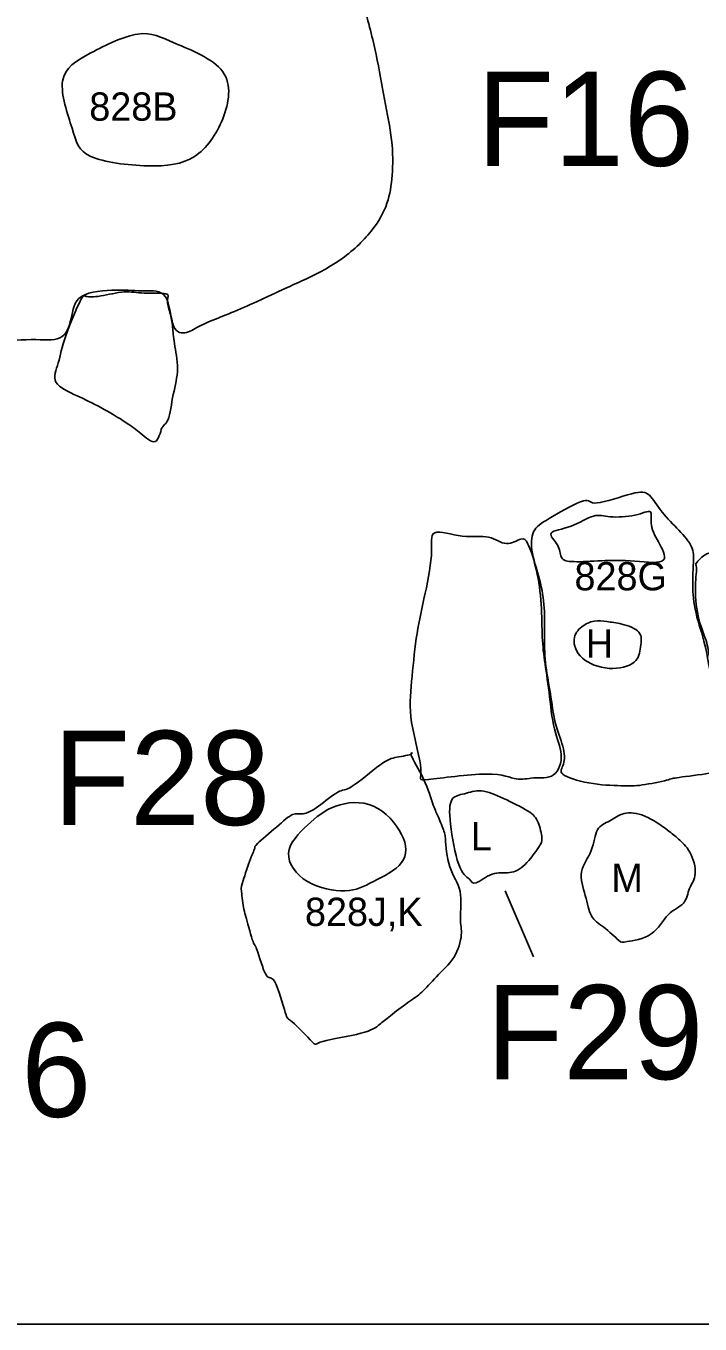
# Model space of a CAD drawing. Extents: x 161.9 to 213.3, y -308.9 to -257.7.
# Drawn here: x 191.26 to 194.83, y -280 to -273.11 of the extents above; entities that cross this region are included whole.
import ezdxf

# ---------------------------------------------------------------- set-up
doc = ezdxf.new("R2010")
doc.units = 0
for name, color, linetype in [('feature labels', 7, 'Continuous'), ('Features', 7, 'Continuous'), ('Grid', 7, 'Continuous'), ('Level 14', 7, 'Continuous'), ('Masonry', 7, 'Continuous'), ('Modern Postholes', 7, 'Continuous')]:
    doc.layers.add(name, color=color, linetype=linetype)

msp = doc.modelspace()

# ---------------------------------------------------------------- linework, layer by layer
at = {"layer": 'Features'}
for points in [[(192.0498, -273.1998), (191.968, -273.1647), (191.876, -273.114), (191.581, -273.255), (191.401, -273.366), (191.515, -273.68), (191.54, -273.814), (191.924, -273.864), (192.165, -273.831), (192.317, -273.611), (192.367, -273.325), (192.1317, -273.235), (192.0498, -273.1998)], [(193.9417, -275.8903), (193.9347, -275.844), (193.946, -275.774), (194.026, -275.726), (194.256, -275.595), (194.241, -275.668), (194.504, -275.574), (194.565, -275.583), (194.627, -275.69), (194.726, -275.787), (194.802, -275.874), (194.8, -275.95), (194.792, -276.07), (194.804, -276.219), (194.869, -276.403), (194.88, -276.531), (194.929, -276.594), (194.979, -276.787), (195.049, -276.892), (195.065, -276.944), (194.995, -277.004), (194.965, -277.042), (194.91, -277.076), (194.687, -277.1), (194.686, -277.107), (194.511, -277.144), (194.433, -277.143), (194.24, -277.135), (194.069, -277.078), (194.119, -277.037), (194.113, -276.934), (194.06, -276.814), (194.042, -276.648), (194.012, -276.511), (194.006, -276.35), (194.012, -276.195), (193.988, -276.052), (193.9487, -275.9367), (193.9417, -275.8903)], [(194.3402, -276.2702), (194.317, -276.2673), (194.273, -276.26), (194.203, -276.293), (194.151, -276.356), (194.188, -276.472), (194.353, -276.536), (194.508, -276.494), (194.518, -276.404), (194.532, -276.32), (194.412, -276.277), (194.3633, -276.273), (194.3402, -276.2702)], [(193.3012, -276.981), (193.294, -276.9593), (193.332, -276.974), (193.215, -276.99), (193.157, -277.007), (192.961, -277.176), (192.926, -277.154), (192.8, -277.262), (192.721, -277.302), (192.678, -277.277), (192.594, -277.356), (192.461, -277.465), (192.477, -277.467), (192.451, -277.511), (192.402, -277.669), (192.395, -277.682), (192.416, -277.821), (192.418, -277.816), (192.469, -278.008), (192.472, -277.967), (192.535, -278.196), (192.569, -278.126), (192.646, -278.397), (192.641, -278.361), (192.806, -278.535), (192.778, -278.501), (193.073, -278.457), (193.135, -278.408), (193.18, -278.371), (193.29, -278.285), (193.357, -278.246), (193.428, -278.157), (193.539, -278.06), (193.577, -277.92), (193.554, -277.863), (193.578, -277.692), (193.495, -277.587), (193.479, -277.392), (193.481, -277.401), (193.442, -277.296), (193.423, -277.267), (193.375, -277.104), (193.3083, -277.0027), (193.3012, -276.981)], [(193.5092, -277.3455), (193.5017, -277.2783), (193.505, -277.197), (193.581, -277.188), (193.67, -277.155), (193.784, -277.205), (193.938, -277.28), (193.976, -277.326), (194.002, -277.432), (193.987, -277.454), (193.905, -277.573), (193.824, -277.613), (193.733, -277.593), (193.63, -277.68), (193.617, -277.635), (193.55, -277.6), (193.5167, -277.4127), (193.5092, -277.3455)], [(194.431, -277.2895), (194.401, -277.297), (194.357, -277.333), (194.278, -277.358), (194.27, -277.489), (194.183, -277.595), (194.229, -277.726), (194.25, -277.846), (194.317, -277.883), (194.419, -277.979), (194.419, -277.972), (194.593, -277.948), (194.659, -277.809), (194.761, -277.776), (194.772, -277.681), (194.824, -277.621), (194.786, -277.482), (194.713, -277.42), (194.678, -277.387), (194.537, -277.288), (194.461, -277.282), (194.431, -277.2895)]]:
    msp.add_open_spline(points, degree=3, dxfattribs=at)
at = {"layer": 'Grid'}
msp.add_lwpolyline([(170, -272.006), (170, -280), (198, -280), (198, -262), (179.996, -262)], dxfattribs=at)
msp.add_lwpolyline([(170, -272.006), (170, -280), (198, -280), (198, -262), (179.996, -262)], dxfattribs=at)
at = {"layer": 'Level 14'}
msp.add_line((193.95, -278.05), (193.8, -277.7), dxfattribs=at)
at = {"layer": 'Masonry'}
for points in [[(191.5752, -274.5432), (191.5617, -274.5393), (191.561, -274.524), (191.452, -274.772), (191.432, -274.9), (191.381, -275.004), (191.533, -275.074), (191.647, -275.127), (191.802, -275.221), (191.86, -275.265), (191.954, -275.35), (191.975, -275.218), (192.012, -275.228), (192.036, -275.056), (192.071, -274.931), (192.039, -274.782), (192.036, -274.706), (192.022, -274.629), (191.996, -274.557), (192.031, -274.522), (191.87, -274.531), (191.787, -274.51), (191.642, -274.547), (191.5887, -274.547), (191.5752, -274.5432)], [(194.0968, -275.9263), (194.1037, -275.942), (194.133, -275.956), (194.29, -275.948), (194.452, -275.94), (194.68, -275.974), (194.621, -275.858), (194.561, -275.758), (194.591, -275.663), (194.5, -275.712), (194.342, -275.719), (194.278, -275.691), (194.153, -275.775), (194.005, -275.791), (194.092, -275.862), (194.09, -275.9107), (194.0968, -275.9263)], [(193.572, -275.8158), (193.5167, -275.809), (193.388, -275.765), (193.423, -275.897), (193.366, -276.161), (193.325, -276.349), (193.302, -276.599), (193.284, -276.784), (193.381, -277.101), (193.305, -277.123), (193.756, -277.059), (193.864, -277.12), (193.943, -277.093), (194.07, -277.11), (194.115, -276.971), (194.054, -276.857), (194.034, -276.636), (194.006, -276.469), (193.994, -276.344), (193.994, -276.153), (193.964, -275.969), (193.917, -275.843), (193.893, -275.817), (193.806, -275.878), (193.72, -275.806), (193.6273, -275.8227), (193.572, -275.8158)], [(194.8158, -275.981), (194.8147, -275.966), (194.798, -275.978), (194.87, -275.893), (194.947, -275.911), (195.037, -275.977), (195.084, -276.072), (195.16, -276.197), (195.202, -276.22), (195.288, -276.299), (195.333, -276.326), (195.426, -276.286), (195.513, -276.316), (195.552, -276.43), (195.589, -276.53), (195.594, -276.754), (195.597, -276.708), (195.48, -276.841), (195.377, -276.847), (195.324, -276.865), (195.205, -276.864), (195.153, -276.861), (195.06, -276.882), (195.016, -276.838), (194.955, -276.643), (194.926, -276.61), (194.88, -276.453), (194.875, -276.381), (194.816, -276.248), (194.805, -276.068), (194.817, -275.996), (194.8158, -275.981)]]:
    msp.add_open_spline(points, degree=3, dxfattribs=at)
at = {"layer": 'Modern Postholes'}
for points in [[(192.208, -272.266), (192.1487, -272.2713), (192.048, -272.286), (191.538, -272.465), (191.323, -272.519), (191.151, -272.618), (190.873, -272.717), (190.7, -272.906), (190.553, -273.061), (190.399, -273.312), (190.333, -273.459), (190.317, -273.578), (190.326, -273.808), (190.384, -274.05), (190.405, -274.262), (190.467, -274.447), (190.519, -274.586), (190.624, -274.679), (190.754, -274.736), (191.05, -274.793), (191.299, -274.763), (191.453, -274.789), (191.501, -274.664), (191.512, -274.523), (191.755, -274.504), (191.883, -274.519), (192.017, -274.504), (192.027, -274.739), (192.112, -274.742), (192.176, -274.698), (192.289, -274.652), (192.404, -274.608), (192.56, -274.533), (192.709, -274.467), (192.929, -274.361), (193.104, -274.194), (193.181, -274.048), (193.203, -273.907), (193.205, -273.717), (193.156, -273.5), (193.12, -273.262), (193.051, -273), (192.957, -272.702), (192.899, -272.568), (192.796, -272.35), (192.718, -272.271), (192.621, -272.224), (192.404, -272.254), (192.2673, -272.2607), (192.208, -272.266)], [(193.1, -277.2498), (193.0347, -277.2213), (192.884, -277.236), (192.753, -277.342), (192.604, -277.497), (192.731, -277.671), (192.971, -277.718), (193.086, -277.656), (193.284, -277.559), (193.276, -277.407), (193.1653, -277.2783), (193.1, -277.2498)]]:
    msp.add_open_spline(points, degree=3, dxfattribs=at)

# ---------------------------------------------------------------- texts
at = {"layer": 'feature labels'}
for s, p in [('828B', (191.5916, -273.61)), ('828G', (194.1677, -276.104)), ('H', (194.2276, -276.461)), ('L', (193.617, -277.485)), ('M', (194.3632, -277.706)), ('828J,K', (192.7366, -277.886))]:
    msp.add_text(s, height=0.15, dxfattribs=at).set_placement(p)
at = {"layer": 'Level 14'}
for s, p in [('F16', (193.65, -273.85)), ('F28', (191.4, -277.35)), ('F29', (193.7, -278.7)), ('F26', (190.45, -278.9))]:
    msp.add_text(s, height=0.5, dxfattribs=at).set_placement(p)

doc.saveas('drawing.dxf')
